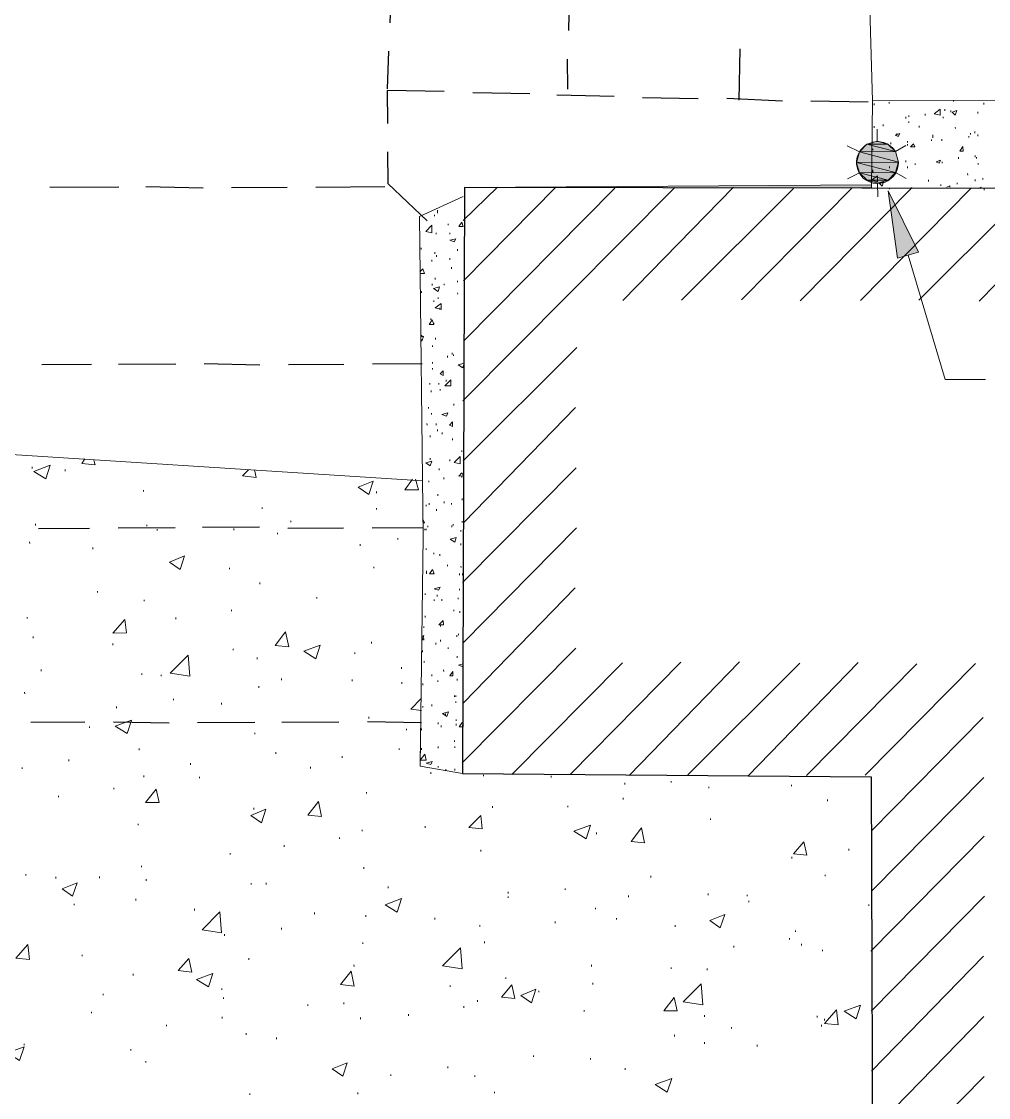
# Model space of a CAD drawing. Header units: inches. Extents: x -5728 to 15181, y 9834 to 15140.
# Drawn here: x 4789 to 5304, y 12000 to 12573 of the extents above; entities that cross this region are included whole.
import ezdxf

# ---------------------------------------------------------------- set-up
doc = ezdxf.new("R2010")
doc.units = ezdxf.units.IN
doc.header["$MEASUREMENT"] = 0
doc.linetypes.add('IMPORT-DASHEDX2 _4_', pattern=[0.1125, 0.075, -0.0375])
for name, color, linetype, lineweight in [('PDF_Geometry', 1, 'Continuous', 9), ('PDF_Solid Fills', 1, 'Continuous', 9), ('site plan converted for PDF_dwg', 1, 'Continuous', 9)]:
    doc.layers.add(name, color=color, linetype=linetype, lineweight=lineweight)

# ---------------------------------------------------------------- blocks, each defined once
blk = doc.blocks.new('site plan converted for PDF_dwg-1480341-SITE PLAN')
at = {"layer": 'PDF_Solid Fills', "lineweight": 15}
for points in [[(3108.92, 2633), (3128.12, 2633), (3112.92, 2637)], [(3112.92, 2637), (3124.12, 2637), (3118.52, 2638.6)], [(3128.12, 2633), (3112.92, 2637), (3124.12, 2637)], [(3107.32, 2627.4), (3129.72, 2627.4), (3108.92, 2633)], [(3129.72, 2627.4), (3108.92, 2633), (3128.12, 2633)], [(3108.92, 2621.8), (3128.12, 2621.8), (3107.32, 2627.4), (3107.37, 2627.21)], [(3128.12, 2621.8), (3107.32, 2627.4), (3129.72, 2627.4), (3129.63, 2627.07)], [(3112.92, 2617.8), (3124.12, 2617.8), (3108.92, 2621.8)], [(3124.12, 2617.8), (3108.92, 2621.8), (3128.12, 2621.8)], [(3118.52, 2616.2), (3112.92, 2617.8), (3124.12, 2617.8)], [(3128.92, 2576.2), (3124.12, 2612.2), (3140.12, 2579.4)]]:
    blk.add_hatch(color=155, dxfattribs=at).paths.add_polyline_path(points, flags=0)
at = {"layer": 'PDF_Solid Fills'}
blk.add_hatch(color=147, dxfattribs=at).paths.add_polyline_path([(3115.32, 2613.8), (2898.52, 2615.4), (3115.32, 2615.4)], flags=0)
at = {"layer": 'PDF_Geometry', "color": 165, "lineweight": 25}
for p, q in [((2860.92, 2733), (2859.32, 2703.4)), ((2955.32, 2729), (2954.52, 2698.6)), ((2858.52, 2688.2), (2857.72, 2668.2)), ((3045.72, 2688.2), (3044.92, 2661)), ((2953.72, 2683.4), (2953.72, 2667.4)), ((2933.72, 2665), (2903.32, 2665.8)), ((2978.52, 2663.4), (2948.12, 2664.2)), ((3023.32, 2661.8), (2993.72, 2662.6)), ((3068.12, 2660.2), (3038.52, 2661.8)), ((3113.72, 2659.4), (3083.32, 2660.2)), ((2677.72, 2617), (2714.52, 2617)), ((2728.92, 2617), (2759.32, 2616.2)), ((2774.52, 2616.2), (2804.12, 2616.2)), ((2819.32, 2616.2), (2856.12, 2616.2)), ((2672.92, 2522.6), (2699.32, 2522.6)), ((2713.72, 2522.6), (2744.12, 2522.6)), ((2759.32, 2522.6), (2788.92, 2521.8)), ((2804.12, 2521.8), (2833.72, 2521.8)), ((2848.92, 2521.8), (2875.32, 2521.8)), ((2670.52, 2435.4), (2697.72, 2435.4)), ((2712.92, 2435.4), (2743.32, 2435.4)), ((2757.72, 2435.4), (2788.12, 2435.4)), ((2803.32, 2434.6), (2832.92, 2434.6)), ((2848.12, 2434.6), (2875.32, 2434.6)), ((2665.72, 2332.2), (2694.52, 2332.2)), ((2709.72, 2332.2), (2739.32, 2331.4)), ((2754.52, 2331.4), (2784.92, 2331.4)), ((2799.32, 2331.4), (2829.72, 2331.4)), ((2844.92, 2331.4), (2873.72, 2330.6))]:
    blk.add_line(p, q, dxfattribs=at)
at = {"layer": 'PDF_Geometry', "color": 155, "lineweight": 15}
for p, q in [((3116.92, 2658.6), (3116.92, 2657.8)), ((3124.92, 2659.4), (3124.92, 2658.6)), ((3175.32, 2658.6), (3175.32, 2657.8)), ((3144.12, 2653), (3144.12, 2652.2)), ((3154.52, 2655.4), (3154.52, 2654.6)), ((3157.72, 2654.6), (3157.72, 2653.8)), ((3172.12, 2653.8), (3172.12, 2653)), ((3121.72, 2647.4), (3121.72, 2646.6)), ((3133.72, 2651.4), (3133.72, 2650.6)), ((3135.32, 2652.2), (3135.32, 2651.4)), ((3135.32, 2649), (3135.32, 2648.2)), ((3153.72, 2651.4), (3153.72, 2650.6)), ((3116.92, 2646.6), (3116.92, 2645.8)), ((3118.52, 2638.6), (3118.52, 2645)), ((3128.92, 2642.6), (3128.92, 2641.8)), ((3140.92, 2646.6), (3140.92, 2645.8)), ((3160.12, 2645.8), (3160.12, 2645)), ((3168.12, 2642.6), (3168.12, 2641.8)), ((3170.52, 2643.4), (3170.52, 2642.6)), ((3172.12, 2641.8), (3172.12, 2641)), ((3108.92, 2633), (3102.52, 2636.2)), ((3125.72, 2637.8), (3125.72, 2637)), ((3134.52, 2638.6), (3134.52, 2637.8)), ((3134.52, 2637), (3134.52, 2636.2)), ((3147.32, 2639.4), (3147.32, 2638.6)), ((3152.92, 2639.4), (3152.92, 2638.6)), ((3167.32, 2641), (3167.32, 2640.2)), ((3116.12, 2634.6), (3116.12, 2633.8)), ((3126.52, 2635.4), (3126.52, 2634.6)), ((3170.52, 2630.6), (3170.52, 2629.8)), ((3124.92, 2625), (3124.92, 2624.2)), ((3133.72, 2628.2), (3133.72, 2627.4)), ((3134.52, 2625), (3134.52, 2624.2)), ((3138.52, 2626.6), (3138.52, 2625.8)), ((3161.72, 2629.8), (3161.72, 2629)), ((3171.32, 2629.8), (3171.32, 2629)), ((3172.12, 2626.6), (3172.12, 2625.8)), ((3108.92, 2621.8), (3102.52, 2618.6)), ((3128.12, 2621.8), (3133.72, 2618.6)), ((3166.52, 2621), (3166.52, 2620.2)), ((3174.52, 2618.6), (3174.52, 2617.8)), ((2896.92, 2501.8), (3010.52, 2614.6)), ((2897.72, 2597.8), (2916.12, 2615.4)), ((2897.72, 2565.8), (2947.32, 2615.4)), ((2897.72, 2533.8), (2978.52, 2614.6)), ((2982.52, 2554.6), (3041.72, 2614.6)), ((3013.72, 2554.6), (3073.72, 2613.8)), ((3045.72, 2554.6), (3104.92, 2613.8)), ((3076.92, 2553.8), (3136.92, 2613.8)), ((3108.92, 2553.8), (3168.12, 2613)), ((3118.52, 2616.2), (3118.52, 2609)), ((3124.92, 2613.8), (3124.92, 2613)), ((3140.12, 2553.8), (3200.12, 2613)), ((3145.72, 2617.8), (3145.72, 2617)), ((3160.92, 2616.2), (3160.92, 2615.4)), ((3170.52, 2617.8), (3170.52, 2617)), ((3172.12, 2553), (3231.32, 2613)), ((3175.32, 2613), (3175.32, 2612.2)), ((2882.52, 2601), (2882.52, 2600.2)), ((2889.72, 2596.2), (2889.72, 2595.4)), ((2883.32, 2591.4), (2883.32, 2590.6)), ((2890.52, 2591.4), (2890.52, 2590.6)), ((2875.32, 2583.4), (2875.32, 2582.6)), ((2882.52, 2581), (2882.52, 2580.2)), ((2883.32, 2579.4), (2883.32, 2578.6)), ((2894.52, 2582.6), (2894.52, 2581.8)), ((2880.92, 2577), (2880.92, 2576.2)), ((2890.52, 2577.8), (2890.52, 2577)), ((2891.32, 2573), (2891.32, 2572.2)), ((2882.52, 2567.4), (2882.52, 2566.6)), ((2880.92, 2564.2), (2880.92, 2563.4)), ((2887.32, 2564.2), (2887.32, 2563.4)), ((2894.52, 2565.8), (2894.52, 2565)), ((2875.32, 2560.2), (2875.32, 2559.4)), ((2884.12, 2557), (2884.12, 2556.2)), ((2894.52, 2559.4), (2894.52, 2558.6)), ((2881.72, 2555.4), (2881.72, 2554.6)), ((2884.92, 2551.4), (2884.92, 2550.6)), ((2880.12, 2545.8), (2880.12, 2545)), ((2881.72, 2543.4), (2881.72, 2542.6)), ((2882.52, 2535.4), (2882.52, 2534.6)), ((2880.92, 2531.4), (2880.92, 2530.6)), ((2891.32, 2527.4), (2891.32, 2526.6)), ((2896.92, 2469.8), (2957.72, 2529.8)), ((2880.92, 2522.6), (2880.92, 2521.8)), ((2888.92, 2525.8), (2888.92, 2525)), ((2892.12, 2526.6), (2892.12, 2525.8)), ((2880.92, 2519.4), (2880.92, 2518.6)), ((2879.32, 2511.4), (2879.32, 2510.6)), ((2884.12, 2511.4), (2884.12, 2510.6)), ((2888.12, 2513), (2888.12, 2512.2)), ((2880.12, 2507.4), (2880.12, 2506.6)), ((2884.92, 2508.2), (2884.92, 2507.4)), ((2878.52, 2498.6), (2878.52, 2497.8)), ((2892.12, 2500.2), (2892.12, 2499.4)), ((2880.12, 2495.4), (2880.12, 2494.6)), ((2896.92, 2437), (2956.92, 2497.8)), ((2877.72, 2489.8), (2877.72, 2489)), ((2882.52, 2489.8), (2882.52, 2489)), ((2879.32, 2483.4), (2879.32, 2482.6)), ((2883.32, 2486.6), (2883.32, 2485.8)), ((2885.72, 2485), (2885.72, 2484.2)), ((2891.32, 2481.8), (2891.32, 2481)), ((2896.12, 2475.4), (2896.12, 2474.6)), ((2879.32, 2471.4), (2879.32, 2470.6)), ((2889.72, 2470.6), (2889.72, 2469.8)), ((2667.32, 2468.2), (2667.32, 2467.4)), ((2684.92, 2466.6), (2684.92, 2465.8)), ((2884.12, 2465.8), (2884.12, 2465)), ((2896.12, 2405), (2956.92, 2465.8)), ((2878.52, 2459.4), (2878.52, 2458.6)), ((2886.52, 2461), (2886.52, 2460.2)), ((2896.12, 2461.8), (2896.12, 2461)), ((2896.92, 2461.8), (2896.92, 2461)), ((2726.52, 2455.4), (2726.52, 2454.6)), ((2850.52, 2453.8), (2850.52, 2453)), ((2876.92, 2446.6), (2876.92, 2445.8)), ((2878.52, 2447.4), (2878.52, 2446.6)), ((2883.32, 2452.2), (2883.32, 2451.4)), ((2886.52, 2448.2), (2886.52, 2447.4)), ((2890.52, 2447.4), (2890.52, 2446.6)), ((2896.12, 2449.8), (2896.12, 2449)), ((2789.72, 2445.8), (2789.72, 2445)), ((2850.52, 2445), (2850.52, 2444.2)), ((2882.52, 2444.2), (2882.52, 2443.4)), ((2668.92, 2437.8), (2668.92, 2437)), ((2728.12, 2437), (2728.12, 2436.2)), ((2804.92, 2438.6), (2804.92, 2437.8)), ((2877.72, 2435.4), (2877.72, 2434.6)), ((2890.52, 2435.4), (2890.52, 2434.6)), ((2891.32, 2436.2), (2891.32, 2435.4)), ((2896.12, 2437.8), (2896.12, 2437)), ((2733.72, 2434.6), (2733.72, 2433.8)), ((2774.52, 2434.6), (2774.52, 2433.8)), ((2797.72, 2432.2), (2797.72, 2431.4)), ((2876.12, 2433.8), (2876.12, 2433)), ((2876.92, 2433.8), (2876.92, 2433)), ((2895.32, 2433), (2895.32, 2432.2)), ((2896.12, 2373), (2956.92, 2433.8)), ((2665.72, 2428.2), (2665.72, 2427.4)), ((2699.32, 2425), (2699.32, 2424.2)), ((2841.72, 2425.8), (2841.72, 2425)), ((2861.72, 2429), (2861.72, 2428.2)), ((2895.32, 2425.8), (2895.32, 2425)), ((2876.92, 2423.4), (2876.92, 2422.6)), ((2880.92, 2421), (2880.92, 2420.2)), ((2884.12, 2420.2), (2884.12, 2419.4)), ((2772.12, 2413.8), (2772.12, 2413)), ((2848.92, 2413.8), (2848.92, 2413)), ((2888.12, 2414.6), (2888.12, 2413.8)), ((2895.32, 2413.8), (2895.32, 2413)), ((2894.52, 2409.8), (2894.52, 2409)), ((2896.12, 2409.8), (2896.12, 2409)), ((2701.72, 2401.8), (2701.72, 2401)), ((2788.12, 2405.8), (2788.12, 2405)), ((2894.52, 2401.8), (2894.52, 2401)), ((2896.12, 2341), (2956.12, 2401.8)), ((2726.52, 2397), (2726.52, 2396.2)), ((2818.52, 2397.8), (2818.52, 2397)), ((2876.12, 2399.4), (2876.12, 2398.6)), ((2880.92, 2396.2), (2880.92, 2395.4)), ((2882.52, 2398.6), (2882.52, 2397.8)), ((2884.92, 2396.2), (2884.92, 2395.4)), ((2893.72, 2397), (2893.72, 2396.2)), ((2772.92, 2391.4), (2772.92, 2390.6)), ((2891.32, 2390.6), (2891.32, 2389.8)), ((2894.52, 2389.8), (2894.52, 2389)), ((2664.12, 2388.2), (2664.12, 2387.4)), ((2743.32, 2387.4), (2743.32, 2386.6)), ((2876.12, 2387.4), (2876.12, 2386.6)), ((2875.32, 2381.8), (2875.32, 2381)), ((2884.12, 2382.6), (2884.12, 2381.8)), ((2667.32, 2377.8), (2667.32, 2377)), ((2709.72, 2373.8), (2709.72, 2373)), ((2847.32, 2373.8), (2847.32, 2373)), ((2875.32, 2375.4), (2875.32, 2374.6)), ((2881.72, 2373), (2881.72, 2372.2)), ((2884.12, 2374.6), (2884.12, 2373.8)), ((2892.92, 2377), (2892.92, 2376.2)), ((2893.72, 2377.8), (2893.72, 2377)), ((2773.72, 2370.6), (2773.72, 2369.8)), ((2838.52, 2368.2), (2838.52, 2367.4)), ((2874.52, 2369), (2874.52, 2368.2)), ((2888.12, 2370.6), (2888.12, 2369.8)), ((2895.32, 2309), (2956.12, 2369.8)), ((2786.52, 2365.8), (2786.52, 2365)), ((2875.32, 2363.4), (2875.32, 2362.6)), ((2892.92, 2365.8), (2892.92, 2365)), ((2921.72, 2302.6), (2980.92, 2361.8)), ((2952.92, 2302.6), (3012.12, 2361.8)), ((2984.12, 2301.8), (3043.32, 2361.8)), ((3015.32, 2301.8), (3075.32, 2361)), ((3047.32, 2301), (3106.52, 2361)), ((2671.32, 2360.2), (2671.32, 2359.4)), ((2724.92, 2357.8), (2724.92, 2357)), ((2735.32, 2357), (2735.32, 2356.2)), ((2863.32, 2360.2), (2863.32, 2359.4)), ((2879.32, 2356.2), (2879.32, 2355.4)), ((2885.72, 2358.6), (2885.72, 2357.8)), ((3078.52, 2301), (3137.72, 2360.2)), ((3109.72, 2301), (3168.92, 2360.2)), ((2787.32, 2350.6), (2787.32, 2349.8)), ((2799.32, 2354.6), (2799.32, 2353.8)), ((2836.92, 2353.8), (2836.92, 2353)), ((2863.32, 2352.2), (2863.32, 2351.4)), ((2874.52, 2351.4), (2874.52, 2350.6)), ((2882.52, 2353), (2882.52, 2352.2)), ((2892.92, 2353.8), (2892.92, 2353)), ((2662.52, 2348.2), (2662.52, 2347.4)), ((2741.72, 2344.2), (2741.72, 2343.4)), ((2891.32, 2345), (2891.32, 2344.2)), ((2892.12, 2345), (2892.12, 2344.2)), ((2711.32, 2340.2), (2711.32, 2339.4)), ((2767.32, 2341.8), (2767.32, 2341)), ((2874.52, 2339.4), (2874.52, 2338.6)), ((2879.32, 2340.2), (2879.32, 2339.4)), ((2892.12, 2341.8), (2892.12, 2341)), ((2845.72, 2333.8), (2845.72, 2333)), ((2886.52, 2335.4), (2886.52, 2334.6)), ((2892.12, 2332.2), (2892.12, 2331.4)), ((2696.92, 2329.8), (2696.92, 2329)), ((2865.72, 2327.4), (2865.72, 2326.6)), ((2873.72, 2327.4), (2873.72, 2326.6)), ((2882.52, 2330.6), (2882.52, 2329.8)), ((2884.12, 2329), (2884.12, 2328.2)), ((2892.12, 2329.8), (2892.12, 2329)), ((3112.92, 2271.4), (3172.92, 2331.4)), ((2784.92, 2325.8), (2784.92, 2325)), ((2891.32, 2321), (2891.32, 2320.2)), ((2723.32, 2317.8), (2723.32, 2317)), ((2796.12, 2315.4), (2796.12, 2314.6)), ((2861.72, 2317), (2861.72, 2316.2)), ((2872.92, 2315.4), (2872.92, 2314.6)), ((2873.72, 2317), (2873.72, 2316.2)), ((2882.52, 2317.8), (2882.52, 2317)), ((2891.32, 2317.8), (2891.32, 2317)), ((2685.72, 2312.2), (2685.72, 2311.4)), ((2750.52, 2309.8), (2750.52, 2309)), ((2831.32, 2313), (2831.32, 2312.2)), ((2660.92, 2308.2), (2660.92, 2307.4)), ((2725.72, 2303.4), (2725.72, 2302.6)), ((2814.52, 2307.4), (2814.52, 2306.6)), ((2878.52, 2304.2), (2878.52, 2303.4)), ((2882.52, 2307.4), (2882.52, 2306.6)), ((2886.52, 2305.8), (2886.52, 2305)), ((2891.32, 2305.8), (2891.32, 2305)), ((2755.32, 2302.6), (2755.32, 2301.8)), ((2906.52, 2302.6), (2906.52, 2301.8)), ((2942.52, 2301.8), (2942.52, 2301)), ((2981.72, 2297.8), (2981.72, 2297)), ((3006.52, 2298.6), (3006.52, 2297.8)), ((3112.92, 2239.4), (3172.92, 2299.4)), ((2680.12, 2293), (2680.12, 2292.2)), ((2709.72, 2297), (2709.72, 2296.2)), ((2844.12, 2293.8), (2844.12, 2293)), ((3026.52, 2295.4), (3026.52, 2294.6)), ((3070.52, 2296.2), (3070.52, 2295.4)), ((2980.92, 2289.8), (2980.92, 2289)), ((3089.72, 2288.2), (3089.72, 2287.4)), ((2784.12, 2285.8), (2784.12, 2285)), ((2911.32, 2285.8), (2911.32, 2285)), ((2951.32, 2285.8), (2951.32, 2285)), ((2722.52, 2277.8), (2722.52, 2277)), ((2875.32, 2275.4), (2875.32, 2274.6)), ((3027.32, 2278.6), (3027.32, 2277.8)), ((2829.72, 2269.8), (2829.72, 2269)), ((2841.72, 2273.8), (2841.72, 2273)), ((2966.52, 2271.4), (2966.52, 2270.6)), ((2800.12, 2265.8), (2800.12, 2265)), ((3112.12, 2207.4), (3172.92, 2268.2)), ((2771.32, 2261.8), (2771.32, 2261)), ((2904.92, 2262.6), (2904.92, 2261.8)), ((3070.52, 2257.8), (3070.52, 2257)), ((3100.92, 2261.8), (3100.92, 2261)), ((2724.12, 2255.4), (2724.12, 2254.6)), ((2842.52, 2253.8), (2842.52, 2253)), ((2662.52, 2251.4), (2662.52, 2250.6)), ((2678.52, 2249.8), (2678.52, 2249)), ((2701.72, 2249.8), (2701.72, 2249)), ((2726.52, 2248.2), (2726.52, 2247.4)), ((2995.32, 2248.2), (2995.32, 2247.4)), ((3088.12, 2248.2), (3088.12, 2247.4)), ((2782.52, 2245.8), (2782.52, 2245)), ((2790.52, 2245.8), (2790.52, 2245)), ((2855.32, 2243.4), (2855.32, 2242.6)), ((2949.72, 2241.8), (2949.72, 2241)), ((2688.12, 2235.4), (2688.12, 2234.6)), ((2720.92, 2237.8), (2720.92, 2237)), ((2919.32, 2240.2), (2919.32, 2239.4)), ((2919.32, 2237.8), (2919.32, 2237)), ((2983.32, 2237.8), (2983.32, 2237)), ((3025.72, 2238.6), (3025.72, 2237.8)), ((3046.52, 2237.8), (3046.52, 2237)), ((3047.32, 2234.6), (3047.32, 2233.8)), ((3112.12, 2175.4), (3172.92, 2236.2)), ((2752.12, 2232.2), (2752.12, 2231.4)), ((2816.12, 2229.8), (2816.12, 2229)), ((2965.72, 2231.4), (2965.72, 2230.6)), ((3111.32, 2232.2), (3111.32, 2231.4)), ((2843.32, 2228.2), (2843.32, 2227.4)), ((2880.12, 2226.6), (2880.12, 2225.8)), ((2944.12, 2224.2), (2944.12, 2223.4)), ((2976.92, 2225.8), (2976.92, 2225)), ((2768.12, 2218.6), (2768.12, 2217.8)), ((2798.52, 2221.8), (2798.52, 2221)), ((2904.12, 2222.6), (2904.12, 2221.8)), ((3008.12, 2221.8), (3008.12, 2221)), ((3072.12, 2218.6), (3072.12, 2217.8)), ((2841.72, 2213.8), (2841.72, 2213)), ((2906.52, 2213.8), (2906.52, 2213)), ((3068.92, 2214.6), (3068.92, 2213.8)), ((2692.12, 2208.2), (2692.12, 2207.4)), ((3039.32, 2210.6), (3039.32, 2209.8)), ((3075.32, 2211.4), (3075.32, 2210.6)), ((3086.52, 2208.2), (3086.52, 2207.4)), ((2780.92, 2205.8), (2780.92, 2205)), ((2836.92, 2201.8), (2836.92, 2201)), ((2963.32, 2201), (2963.32, 2200.2)), ((3112.12, 2143.4), (3172.12, 2204.2)), ((2719.32, 2197.8), (2719.32, 2197)), ((2917.72, 2194.6), (2917.72, 2193.8)), ((3005.72, 2199.4), (3005.72, 2198.6)), ((3024.92, 2198.6), (3024.92, 2197.8)), ((2766.52, 2189.8), (2766.52, 2189)), ((2888.12, 2190.6), (2888.12, 2189.8)), ((2964.12, 2191.4), (2964.12, 2190.6)), ((2703.32, 2187.4), (2703.32, 2186.6)), ((2767.32, 2185), (2767.32, 2184.2)), ((2935.32, 2187.4), (2935.32, 2186.6)), ((2696.92, 2177.8), (2696.92, 2177)), ((2812.12, 2181), (2812.12, 2180.2)), ((2831.32, 2181.8), (2831.32, 2181)), ((2895.32, 2179.4), (2895.32, 2178.6)), ((2902.52, 2182.6), (2902.52, 2181.8)), ((2766.52, 2174.6), (2766.52, 2173.8)), ((2840.12, 2173.8), (2840.12, 2173)), ((2865.72, 2175.4), (2865.72, 2174.6)), ((2959.32, 2177), (2959.32, 2176.2)), ((3023.32, 2173.8), (3023.32, 2173)), ((3083.32, 2173), (3083.32, 2172.2)), ((3112.12, 2111.4), (3172.12, 2172.2)), ((2736.92, 2170.6), (2736.92, 2169.8)), ((3037.72, 2167.4), (3037.72, 2166.6)), ((3085.72, 2168.2), (3085.72, 2167.4)), ((3087.32, 2171.4), (3087.32, 2170.6)), ((2660.92, 2161), (2660.92, 2160.2)), ((2779.32, 2165.8), (2779.32, 2165)), ((2795.32, 2163.4), (2795.32, 2162.6)), ((3007.32, 2163.4), (3007.32, 2162.6)), ((2717.72, 2157.8), (2717.72, 2157)), ((3023.32, 2159.4), (3023.32, 2158.6)), ((3051.32, 2157.8), (3051.32, 2157)), ((2725.72, 2151.4), (2725.72, 2150.6)), ((2932.12, 2153), (2932.12, 2152.2)), ((2962.52, 2151.4), (2962.52, 2150.6)), ((2856.12, 2143.4), (2856.12, 2142.6)), ((2886.52, 2147.4), (2886.52, 2146.6)), ((2980.92, 2145.8), (2980.92, 2145)), ((2900.92, 2142.6), (2900.92, 2141.8)), ((3112.12, 2080.2), (3172.12, 2140.2)), ((2780.92, 2133.8), (2780.92, 2133)), ((2838.52, 2133.8), (2838.52, 2133)), ((2911.32, 2133.8), (2911.32, 2133))]:
    blk.add_line(p, q, dxfattribs=at)
at = {"layer": 'PDF_Geometry', "color": 155, "lineweight": 15, "flags": 128}
for points in [[(3114.52, 2736.2), (3114.52, 2733.8), (3116.12, 2660.2), (3115.32, 2613.8)], [(3116.12, 2660.2), (3237.72, 2659.4), (3453.72, 2657.8), (3519.32, 2654.6), (3522.52, 2610.6)], [(3148.12, 2641.8), (3148.12, 2641), (3148.12, 2640.2)], [(3133.72, 2636.2), (3128.12, 2633), (3129.72, 2627.4)], [(3116.12, 2623.4), (3116.12, 2622.6), (3116.12, 2621.8)], [(3155.32, 2613.8), (3156.92, 2614.6), (3156.92, 2613.8)], [(3172.12, 2613), (3173.72, 2613.8), (3172.92, 2613)], [(2895.32, 2303.4), (2872.92, 2307.4), (2875.32, 2429.8), (2874.52, 2600.2), (2897.72, 2610.6)], [(2884.12, 2603.4), (2884.12, 2602.6), (2884.12, 2601.8)], [(3134.52, 2577.8), (3153.72, 2511.4), (3175.32, 2511.4)], [(2874.52, 2570.6), (2876.12, 2572.2), (2876.92, 2569.8), (2874.52, 2569.8)], [(2875.32, 2537), (2875.32, 2536.2), (2876.12, 2536.2), (2875.32, 2533.8), (2875.32, 2534.6)], [(2612.12, 2477), (2614.52, 2477), (2614.52, 2477.8), (2875.32, 2459.4)], [(2700.12, 2471.4), (2700.92, 2469), (2693.72, 2469.8), (2695.32, 2472.2)], [(2785.72, 2465.8), (2786.52, 2461.8), (2779.32, 2462.6), (2782.52, 2465.8)], [(2871.32, 2460.2), (2872.92, 2454.6), (2865.72, 2454.6), (2869.72, 2460.2)], [(2875.32, 2437), (2876.12, 2437), (2875.32, 2438.6)], [(2876.92, 2411.4), (2876.92, 2410.6), (2876.92, 2409.8)], [(2874.52, 2376.2), (2875.32, 2377), (2874.52, 2374.6)], [(2896.12, 2361), (2896.12, 2360.2), (2893.72, 2361), (2896.12, 2361.8)], [(2873.72, 2337), (2868.12, 2337.8), (2873.72, 2343.4)], [(2896.12, 2328.2), (2893.72, 2328.2), (2895.32, 2330.6), (2896.12, 2329)]]:
    blk.add_lwpolyline(points, dxfattribs=at)
at = {"layer": 'PDF_Geometry', "color": 165, "lineweight": 25, "flags": 128}
for points in [[(2888.12, 2666.6), (2857.72, 2667.4), (2857.72, 2649.8)], [(2857.72, 2634.6), (2857.72, 2617.8), (2878.52, 2597.8)], [(1827.32, 526.6), (3939.32, 504.2), (3945.72, 1333), (3993.72, 1333), (3995.32, 1477), (3947.32, 1477.8), (3956.12, 2606.6), (2898.52, 2615.4), (2895.32, 2303.4), (3112.92, 2300.2), (3112.12, 2047.4), (3472.92, 2046.6), (3471.32, 1902.6), (2028.12, 1914.6)]]:
    blk.add_lwpolyline(points, dxfattribs=at)
at = {"layer": 'PDF_Geometry', "color": 155, "lineweight": 15, "flags": 128}
for points in [[(3159.32, 2659.4), (3159.32, 2660.2)], [(3152.12, 2652.2), (3148.92, 2653), (3152.12, 2655.4)], [(3160.92, 2654.6), (3160.12, 2652.2), (3158.52, 2653.8)], [(3130.52, 2642.6), (3129.72, 2641), (3128.12, 2641.8)], [(3137.72, 2637), (3138.52, 2635.4), (3136.12, 2635.4)], [(3164.12, 2635.4), (3164.12, 2633), (3162.52, 2633)], [(3152.12, 2628.2), (3151.32, 2626.6), (3149.72, 2627.4)], [(3152.92, 2626.6), (3152.92, 2627.4)], [(3118.52, 2617), (3115.32, 2617.8), (3118.52, 2620.2)], [(3121.72, 2617), (3120.92, 2614.6), (3119.32, 2616.2)], [(3152.12, 2614.6), (3152.12, 2615.4)], [(2896.92, 2597), (2897.72, 2594.6), (2895.32, 2594.6)], [(2877.72, 2592.2), (2880.92, 2595.4), (2880.92, 2591.4)], [(2893.72, 2588.2), (2892.92, 2586.6), (2890.52, 2587.4)], [(2884.92, 2562.6), (2884.12, 2560.2), (2881.72, 2561.8)], [(2885.72, 2550.6), (2882.52, 2551.4), (2885.72, 2553.8)], [(2880.92, 2545), (2881.72, 2542.6), (2879.32, 2542.6)], [(2897.72, 2521.8), (2896.92, 2519.4), (2894.52, 2521)], [(2886.52, 2517.8), (2886.52, 2515.4), (2884.92, 2516.2)], [(2890.52, 2509.8), (2887.32, 2509.8), (2890.52, 2513)], [(2888.92, 2495.4), (2888.12, 2493.8), (2885.72, 2494.6)], [(2891.32, 2490.6), (2891.32, 2488.2), (2889.72, 2489)], [(2880.12, 2469.8), (2879.32, 2467.4), (2876.92, 2469)], [(2895.32, 2468.2), (2892.12, 2469), (2895.32, 2472.2)], [(2676.92, 2469), (2674.52, 2461.8), (2668.12, 2465.8)], [(2848.92, 2459.4), (2846.52, 2452.2), (2840.92, 2456.2)], [(2896.12, 2463.4), (2896.92, 2461.8), (2894.52, 2461.8)], [(2892.92, 2429), (2892.12, 2426.6), (2889.72, 2428.2)], [(2748.12, 2420.2), (2745.72, 2413), (2740.12, 2417)], [(2880.12, 2412.2), (2880.92, 2409.8), (2878.52, 2409.8)], [(2884.12, 2402.6), (2883.32, 2401), (2880.92, 2401.8)], [(2716.12, 2386.6), (2716.92, 2379.4), (2709.72, 2379.4)], [(2885.72, 2385), (2885.72, 2382.6), (2883.32, 2382.6)], [(2801.72, 2379.4), (2803.32, 2371.4), (2796.12, 2372.2)], [(2820.12, 2372.2), (2817.72, 2365), (2811.32, 2369)], [(2750.52, 2356.2), (2740.12, 2357.8), (2749.72, 2367.4)], [(2890.52, 2357.8), (2890.52, 2355.4), (2888.92, 2355.4)], [(2719.32, 2333), (2716.92, 2325.8), (2710.52, 2329.8)], [(2888.12, 2336.2), (2887.32, 2333.8), (2884.92, 2335.4)], [(2876.12, 2310.6), (2872.92, 2310.6), (2875.32, 2313.8)], [(2879.32, 2309.8), (2878.52, 2308.2), (2876.12, 2309)], [(2732.12, 2296.2), (2733.72, 2289), (2726.52, 2289)], [(2818.52, 2289), (2820.12, 2281), (2812.92, 2281.8)], [(2790.52, 2285), (2788.12, 2277.8), (2782.52, 2281.8)], [(2904.92, 2281), (2905.72, 2273.8), (2898.52, 2274.6)], [(2963.32, 2275.4), (2960.92, 2268.2), (2954.52, 2272.2)], [(2990.52, 2273.8), (2992.12, 2265.8), (2984.92, 2266.6)], [(3076.92, 2265.8), (3078.52, 2258.6), (3071.32, 2259.4)], [(2689.72, 2246.6), (2687.32, 2239.4), (2681.72, 2243.4)], [(2862.52, 2237), (2860.12, 2229.8), (2853.72, 2233.8)], [(2766.52, 2219.4), (2756.12, 2221), (2765.72, 2230.6)], [(3034.52, 2227.4), (3032.12, 2220.2), (3026.52, 2224.2)], [(2663.32, 2213.8), (2664.12, 2205.8), (2656.92, 2206.6)], [(2894.52, 2199.4), (2884.12, 2201), (2893.72, 2210.6)], [(2748.92, 2205.8), (2750.52, 2198.6), (2743.32, 2199.4)], [(2761.72, 2197.8), (2759.32, 2190.6), (2752.92, 2194.6)], [(2835.32, 2198.6), (2836.92, 2190.6), (2829.72, 2191.4)], [(2920.92, 2190.6), (2922.52, 2183.4), (2915.32, 2184.2)], [(3022.52, 2179.4), (3012.12, 2181), (3021.72, 2190.6)], [(2933.72, 2188.2), (2931.32, 2181), (2925.72, 2185)], [(3007.32, 2183.4), (3008.92, 2176.2), (3001.72, 2176.2)], [(3106.52, 2178.6), (3104.12, 2171.4), (3097.72, 2175.4)], [(3093.72, 2176.2), (3094.52, 2168.2), (3087.32, 2169)], [(2660.92, 2159.4), (2658.52, 2152.2), (2652.12, 2156.2)], [(2832.92, 2149.8), (2830.52, 2142.6), (2824.92, 2146.6)], [(3005.72, 2140.2), (3003.32, 2133), (2996.92, 2137)]]:
    blk.add_lwpolyline(points, close=True, dxfattribs=at)
at = {"layer": 'PDF_Geometry', "color": 155, "lineweight": 15}
blk.add_arc((3118.55, 2627.23), 11.17, 31.05435, 0.83644, dxfattribs=at)
at = {"layer": 'PDF_Solid Fills', "color": 155, "lineweight": 15}
for p, q in [((3112.92, 2637), (3108.92, 2633)), ((3118.52, 2638.6), (3112.92, 2637)), ((3112.92, 2637), (3124.12, 2637)), ((3128.12, 2633), (3112.92, 2637)), ((3128.12, 2633), (3112.92, 2637)), ((3112.92, 2637), (3124.12, 2637)), ((3124.12, 2637), (3118.52, 2638.6)), ((3124.12, 2637), (3128.12, 2633)), ((3108.92, 2633), (3107.32, 2627.4)), ((3108.92, 2633), (3128.12, 2633)), ((3129.72, 2627.4), (3108.92, 2633)), ((3129.72, 2627.4), (3108.92, 2633)), ((3108.92, 2633), (3128.12, 2633)), ((3128.12, 2633), (3129.72, 2627.4)), ((3107.32, 2627.4), (3129.72, 2627.4)), ((3128.12, 2621.8), (3107.32, 2627.4)), ((3107.32, 2627.4), (3107.37, 2627.21)), ((3128.12, 2621.8), (3107.32, 2627.4)), ((3107.32, 2627.4), (3129.72, 2627.4)), ((3107.37, 2627.21), (3108.92, 2621.8)), ((3129.63, 2627.07), (3128.12, 2621.8)), ((3129.72, 2627.4), (3129.63, 2627.07)), ((3108.92, 2621.8), (3128.12, 2621.8)), ((3124.12, 2617.8), (3108.92, 2621.8)), ((3108.92, 2621.8), (3112.92, 2617.8)), ((3124.12, 2617.8), (3108.92, 2621.8)), ((3108.92, 2621.8), (3128.12, 2621.8)), ((3128.12, 2621.8), (3124.12, 2617.8)), ((3118.52, 2616.2), (3112.92, 2617.8)), ((3112.92, 2617.8), (3124.12, 2617.8)), ((3112.92, 2617.8), (3124.12, 2617.8)), ((3124.12, 2617.8), (3118.52, 2616.2)), ((3128.92, 2576.2), (3124.12, 2612.2)), ((3124.12, 2612.2), (3140.12, 2579.4)), ((3140.12, 2579.4), (3128.92, 2576.2))]:
    blk.add_line(p, q, dxfattribs=at)
at = {"layer": 'PDF_Solid Fills', "color": 147}
for p, q in [((3115.32, 2613.8), (2898.52, 2615.4)), ((2898.52, 2615.4), (3115.32, 2615.4)), ((3115.32, 2615.4), (3115.32, 2613.8))]:
    blk.add_line(p, q, dxfattribs=at)

msp = doc.modelspace()

# ---------------------------------------------------------------- block references
at = {"layer": 'site plan converted for PDF_dwg', "color": 147, "linetype": 'IMPORT-DASHEDX2 _4_', "rotation": 0.383349167194431}
msp.add_blockref('site plan converted for PDF_dwg-1480341-SITE PLAN', (2144.04, 9849.68), dxfattribs=at)

doc.saveas('drawing.dxf')
